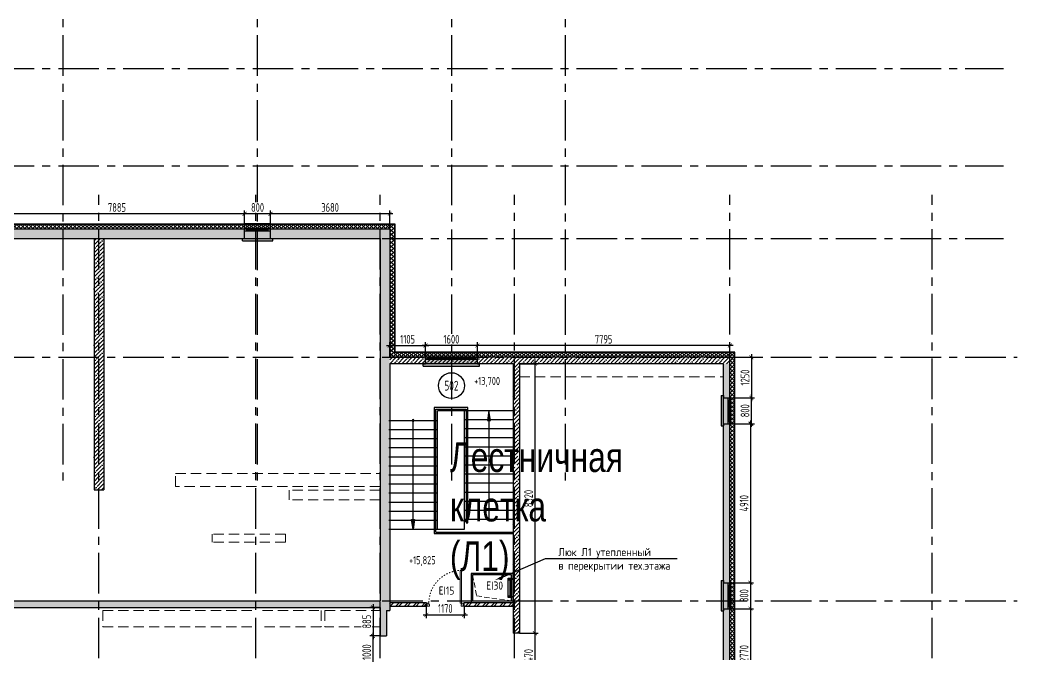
# Model space of a CAD drawing. Header units: millimetres. Extents: x -106726 to 8952771, y -150083 to 686385.
# Drawn here: x 40248 to 71033, y 498319 to 517895 of the extents above; entities that cross this region are included whole.
import ezdxf
from ezdxf import colors
from ezdxf.entities.mleader import LeaderData, LeaderLine
from ezdxf.enums import TextEntityAlignment as Align
from ezdxf.math import Vec2, Vec3

# ---------------------------------------------------------------- set-up
doc = ezdxf.new("R2018")
doc.units = ezdxf.units.MM
for name, pattern in [('ACAD_ISO03W100', [30, 12, -18]), ('CENTER', [2, 1.25, -0.25, 0.25, -0.25]), ('DASHED', [19.05, 12.7, -6.35]), ('HIDDEN2', [4.7625, 3.175, -1.5875])]:
    doc.linetypes.add(name, pattern=pattern)
doc.layers.get('Defpoints').update_dxf_attribs({"color": 8})
doc.layers.add('АР_Двери', color=5, linetype='Continuous', lineweight=18)
doc.layers.add('АР_Номер помещения', color=1, linetype='Continuous', lineweight=25)
doc.layers.add('АР_Названия помещений', color=124, linetype='Continuous', lineweight=5, plot=False)
doc.styles.add('ISOCPEUR', font='isocpeur.ttf', dxfattribs={"width": 0.7})
doc.styles.add('ISOCPEUR_2', font='isocpeur.ttf', dxfattribs={"width": 0.9, "height": 300})
doc.styles.get("Standard").update_dxf_attribs({"font": 'arial.ttf'})
doc.styles.add('ГОСТ 2.304', font='isocpeur.ttf', dxfattribs={"width": 0.7})
doc.dimstyles.new('R_100', dxfattribs={"dimtxt": 270, "dimasz": 120, "dimexe": 100, "dimexo": 0, "dimgap": 60, "dimtad": 1, "dimdec": 0, "dimrnd": 5, "dimzin": 0, "dimdsep": 46, "dimtxsty": 'ISOCPEUR', "dimblk": 'ARCHTICK', "dimcen": 0, "dimdle": 100, "dimclrd": 256, "dimclre": 256, "dimclrt": 256, "dimadec": 0, "dimazin": 0, "dimtfac": 2, "dimtdec": 0, "dimtofl": 0, "dimtmove": 1, "dimatfit": 3, "dimfxl": 1, "dimtvp": 3, "dimtfill": 1, "dimtolj": 1, "dimtzin": 0, "dimarcsym": 0})
pattern_1 = [(45, (-951587.81, 589999.9), (-123.743687, 123.743687), []), (45, (-951464.07, 589999.9), (-123.743687, 123.743687), [218.75, -43.75, 0, -43.75])]

# ---------------------------------------------------------------- blocks, each defined once
blk = doc.blocks.new('*U323')
h = blk.add_hatch(color=8)
h.dxf.hatch_style = 1
h.paths.add_polyline_path([(-870, -210), (70, -210), (70, -140), (0, -140), (0, 220), (-800, 220), (-800, -140), (-870, -140)])
at = {"color": 8, "lineweight": 30}
for p, q in [((-800, -140), (-800, 220)), ((0, -140), (0, 220))]:
    blk.add_line(p, q, dxfattribs=at)
at = {"color": 8}
for p, q in [((0, 220), (-800, 220)), ((-800, 70), (0, 70)), ((-800, 0), (0, 0)), ((-730, 0), (-730, 70)), ((-730, 35), (-70, 35)), ((-70, 0), (-70, 70)), ((-870, -210), (-870, -140)), ((-870, -140), (-800, -140)), ((-870, -210), (70, -210)), ((0, -140), (70, -140)), ((70, -210), (70, -140))]:
    blk.add_line(p, q, dxfattribs=at)
blk = doc.blocks.new('*U324')
h = blk.add_hatch(color=8)
h.dxf.hatch_style = 1
h.paths.add_polyline_path([(-1670, -210), (70, -210), (70, -140), (0, -140), (0, 220), (-1600, 220), (-1600, -140), (-1670, -140)])
at = {"color": 8, "lineweight": 30}
for p, q in [((-1600, -140), (-1600, 220)), ((0, -140), (0, 220))]:
    blk.add_line(p, q, dxfattribs=at)
at = {"color": 8}
for p, q in [((0, 220), (-1600, 220)), ((-1600, 70), (0, 70)), ((-1600, 0), (0, 0)), ((-1530, 0), (-1530, 70)), ((-1530, 35), (-70, 35)), ((-70, 0), (-70, 70)), ((-1670, -210), (-1670, -140)), ((-1670, -140), (-1600, -140)), ((-1670, -210), (70, -210)), ((0, -140), (70, -140)), ((70, -210), (70, -140))]:
    blk.add_line(p, q, dxfattribs=at)
blk = doc.blocks.new('*U327')
h = blk.add_hatch(color=8)
h.dxf.hatch_style = 1
h.paths.add_polyline_path([(-870, -310), (70, -310), (70, -240), (0, -240), (0, 220), (-800, 220), (-800, -240), (-870, -240)])
at = {"color": 8, "lineweight": 30}
for p, q in [((-800, -240), (-800, 220)), ((0, -240), (0, 220))]:
    blk.add_line(p, q, dxfattribs=at)
at = {"color": 8}
for p, q in [((0, 220), (-800, 220)), ((-800, 70), (0, 70)), ((-800, 0), (0, 0)), ((-730, 0), (-730, 70)), ((-730, 35), (-70, 35)), ((-70, 0), (-70, 70)), ((-870, -310), (-870, -240)), ((-870, -240), (-800, -240)), ((0, -240), (70, -240)), ((70, -310), (70, -240)), ((-870, -310), (70, -310))]:
    blk.add_line(p, q, dxfattribs=at)
blk = doc.blocks.new('*U322')
h = blk.add_hatch(color=8)
h.dxf.hatch_style = 1
edge = h.paths.add_edge_path()
edge.add_arc((0, 0), 27.6, 359.64, 719.64)
h = blk.add_hatch(color=8)
h.dxf.hatch_style = 1
h.paths.add_polyline_path([(3060, -44), (3060, 44), (3360, 0)])
at = {"color": 8}
blk.add_line((3360, 0), (0, 0), dxfattribs=at)
blk.add_lwpolyline([(3060, 44), (3060, -44), (3360, 0), (3060, 44)], dxfattribs=at)
blk.add_circle((0, 0), 27.6, dxfattribs=at)
blk = doc.blocks.new('_ArchTick')
at = {"color": 8, "linetype": 'ByBlock', "const_width": 0.15}
blk.add_lwpolyline([(-0.5, -0.5), (0.5, 0.5)], dxfattribs=at)
blk = doc.blocks.new('*D684')
at = {"color": 8, "lineweight": -2, "ltscale": 100, "transparency": 16777216}
for p, q in [((39300, 511605), (39300, 512011)), ((47185, 511595), (47185, 512011)), ((47285, 511911), (39200, 511911))]:
    blk.add_line(p, q, dxfattribs=at)
at = {"layer": 'Defpoints', "color": 0, "ltscale": 100, "transparency": 16777216}
for p in [(39300, 511911), (39300, 511605), (47185, 511595)]:
    blk.add_point(p, dxfattribs=at)
at = {"color": 8, "lineweight": -2, "ltscale": 100, "transparency": 16777216, "xscale": 120, "yscale": 120, "zscale": 120, "rotation": 180}
blk.add_blockref('_ArchTick', (39300, 511911), dxfattribs=at)
at = {"color": 8, "lineweight": -2, "ltscale": 100, "transparency": 16777216, "xscale": 120, "yscale": 120, "zscale": 120}
blk.add_blockref('_ArchTick', (47185, 511911), dxfattribs=at)
at = {"color": 8, "lineweight": 30, "ltscale": 100, "transparency": 16777216, "insert": (43243, 512106), "char_height": 270, "attachment_point": 5, "style": 'ISOCPEUR', "bg_fill": 3, "box_fill_scale": 1.1, "bg_fill_color": 256, "bg_fill_true_color": 13158600, "bg_fill_transparency": 0}
blk.add_mtext('\\A1;7885', dxfattribs=at)
blk = doc.blocks.new('*D685')
at = {"color": 8, "lineweight": -2, "ltscale": 100, "transparency": 16777216}
for p, q in [((47185, 511605), (47185, 512011)), ((47985, 511605), (47985, 512011)), ((48085, 511911), (47085, 511911))]:
    blk.add_line(p, q, dxfattribs=at)
at = {"layer": 'Defpoints', "color": 0, "ltscale": 100, "transparency": 16777216}
for p in [(47185, 511911), (47185, 511605), (47985, 511605)]:
    blk.add_point(p, dxfattribs=at)
at = {"color": 8, "lineweight": -2, "ltscale": 100, "transparency": 16777216, "xscale": 120, "yscale": 120, "zscale": 120, "rotation": 180}
blk.add_blockref('_ArchTick', (47185, 511911), dxfattribs=at)
at = {"color": 8, "lineweight": -2, "ltscale": 100, "transparency": 16777216, "xscale": 120, "yscale": 120, "zscale": 120}
blk.add_blockref('_ArchTick', (47985, 511911), dxfattribs=at)
at = {"color": 8, "lineweight": 30, "ltscale": 100, "transparency": 16777216, "insert": (47585, 512106), "char_height": 270, "attachment_point": 5, "style": 'ISOCPEUR', "bg_fill": 3, "box_fill_scale": 1.1, "bg_fill_color": 256, "bg_fill_true_color": 13158600, "bg_fill_transparency": 0}
blk.add_mtext('\\A1;800', dxfattribs=at)
blk = doc.blocks.new('*D686')
at = {"color": 8, "lineweight": -2, "ltscale": 100, "transparency": 16777216}
for p, q in [((47985, 511605), (47985, 512011)), ((51665, 511445), (51665, 512011)), ((51765, 511911), (47885, 511911))]:
    blk.add_line(p, q, dxfattribs=at)
at = {"layer": 'Defpoints', "color": 0, "ltscale": 100, "transparency": 16777216}
for p in [(47985, 511911), (47985, 511605), (51665, 511445)]:
    blk.add_point(p, dxfattribs=at)
at = {"color": 8, "lineweight": -2, "ltscale": 100, "transparency": 16777216, "xscale": 120, "yscale": 120, "zscale": 120, "rotation": 180}
blk.add_blockref('_ArchTick', (47985, 511911), dxfattribs=at)
at = {"color": 8, "lineweight": -2, "ltscale": 100, "transparency": 16777216, "xscale": 120, "yscale": 120, "zscale": 120}
blk.add_blockref('_ArchTick', (51665, 511911), dxfattribs=at)
at = {"color": 8, "lineweight": 30, "ltscale": 100, "transparency": 16777216, "insert": (49825, 512106), "char_height": 270, "attachment_point": 5, "style": 'ISOCPEUR', "bg_fill": 3, "box_fill_scale": 1.1, "bg_fill_color": 256, "bg_fill_true_color": 13158600, "bg_fill_transparency": 0}
blk.add_mtext('\\A1;3680', dxfattribs=at)
blk = doc.blocks.new('*D687')
at = {"color": 8, "lineweight": -2, "ltscale": 100, "transparency": 16777216}
for p, q in [((51565, 507843), (52870, 507843)), ((51665, 507480), (51665, 507943)), ((52770, 507480), (52770, 507943))]:
    blk.add_line(p, q, dxfattribs=at)
at = {"layer": 'Defpoints', "color": 0, "ltscale": 100, "transparency": 16777216}
for p in [(52770, 507843), (51665, 507480), (52770, 507480)]:
    blk.add_point(p, dxfattribs=at)
at = {"color": 8, "lineweight": -2, "ltscale": 100, "transparency": 16777216, "xscale": 120, "yscale": 120, "zscale": 120, "rotation": 180}
blk.add_blockref('_ArchTick', (51665, 507843), dxfattribs=at)
at = {"color": 8, "lineweight": -2, "ltscale": 100, "transparency": 16777216, "xscale": 120, "yscale": 120, "zscale": 120}
blk.add_blockref('_ArchTick', (52770, 507843), dxfattribs=at)
at = {"color": 8, "lineweight": 30, "ltscale": 100, "transparency": 16777216, "insert": (52218, 508038), "char_height": 270, "attachment_point": 5, "style": 'ISOCPEUR', "bg_fill": 3, "box_fill_scale": 1.1, "bg_fill_color": 256, "bg_fill_true_color": 13158600, "bg_fill_transparency": 0}
blk.add_mtext('\\A1;1105', dxfattribs=at)
blk = doc.blocks.new('*D688')
at = {"color": 8, "lineweight": -2, "ltscale": 100, "transparency": 16777216}
for p, q in [((54470, 507843), (52670, 507843)), ((52770, 507640), (52770, 507943)), ((54370, 507640), (54370, 507943))]:
    blk.add_line(p, q, dxfattribs=at)
at = {"layer": 'Defpoints', "color": 0, "ltscale": 100, "transparency": 16777216}
for p in [(52770, 507843), (52770, 507640), (54370, 507640)]:
    blk.add_point(p, dxfattribs=at)
at = {"color": 8, "lineweight": -2, "ltscale": 100, "transparency": 16777216, "xscale": 120, "yscale": 120, "zscale": 120, "rotation": 180}
blk.add_blockref('_ArchTick', (52770, 507843), dxfattribs=at)
at = {"color": 8, "lineweight": -2, "ltscale": 100, "transparency": 16777216, "xscale": 120, "yscale": 120, "zscale": 120}
blk.add_blockref('_ArchTick', (54370, 507843), dxfattribs=at)
at = {"color": 8, "lineweight": 30, "ltscale": 100, "transparency": 16777216, "insert": (53570, 508038), "char_height": 270, "attachment_point": 5, "style": 'ISOCPEUR', "bg_fill": 3, "box_fill_scale": 1.1, "bg_fill_color": 256, "bg_fill_true_color": 13158600, "bg_fill_transparency": 0}
blk.add_mtext('\\A1;1600', dxfattribs=at)
blk = doc.blocks.new('*D689')
at = {"color": 8, "lineweight": -2, "ltscale": 100, "transparency": 16777216}
for p, q in [((62265, 507843), (54270, 507843)), ((54370, 507480), (54370, 507943)), ((62165, 507480), (62165, 507943))]:
    blk.add_line(p, q, dxfattribs=at)
at = {"layer": 'Defpoints', "color": 0, "ltscale": 100, "transparency": 16777216}
for p in [(54370, 507843), (54370, 507480), (62165, 507480)]:
    blk.add_point(p, dxfattribs=at)
at = {"color": 8, "lineweight": -2, "ltscale": 100, "transparency": 16777216, "xscale": 120, "yscale": 120, "zscale": 120, "rotation": 180}
blk.add_blockref('_ArchTick', (54370, 507843), dxfattribs=at)
at = {"color": 8, "lineweight": -2, "ltscale": 100, "transparency": 16777216, "xscale": 120, "yscale": 120, "zscale": 120}
blk.add_blockref('_ArchTick', (62165, 507843), dxfattribs=at)
at = {"color": 8, "lineweight": 30, "ltscale": 100, "transparency": 16777216, "insert": (58268, 508038), "char_height": 270, "attachment_point": 5, "style": 'ISOCPEUR', "bg_fill": 3, "box_fill_scale": 1.1, "bg_fill_color": 256, "bg_fill_true_color": 13158600, "bg_fill_transparency": 0}
blk.add_mtext('\\A1;7795', dxfattribs=at)
blk = doc.blocks.new('*D657')
at = {"color": 8, "lineweight": -2, "ltscale": 100, "transparency": 16777216}
for p, q in [((51365, 499760), (51049, 499760)), ((51149, 499860), (51149, 498777)), ((51365, 498877), (51049, 498877))]:
    blk.add_line(p, q, dxfattribs=at)
at = {"layer": 'Defpoints', "color": 0, "ltscale": 100, "transparency": 16777216}
for p in [(51365, 499760), (51149, 498877), (51365, 498877)]:
    blk.add_point(p, dxfattribs=at)
at = {"color": 8, "lineweight": -2, "ltscale": 100, "transparency": 16777216, "xscale": 120, "yscale": 120, "zscale": 120}
for p, rotation in [((51149, 499760), 90), ((51149, 498877), 270)]:
    blk.add_blockref('_ArchTick', p, dxfattribs=dict(at, rotation=rotation))
at = {"color": 8, "lineweight": 30, "ltscale": 100, "transparency": 16777216, "insert": (50954, 499319), "char_height": 270, "attachment_point": 5, "rotation": 90, "style": 'ISOCPEUR', "bg_fill": 3, "box_fill_scale": 1.1, "bg_fill_color": 256, "bg_fill_true_color": 13158600, "bg_fill_transparency": 0}
blk.add_mtext('\\A1;885', dxfattribs=at)
blk = doc.blocks.new('*D658')
at = {"color": 8, "lineweight": -2, "ltscale": 100, "transparency": 16777216}
for p, q in [((51365, 498877), (51049, 498877)), ((51149, 497777), (51149, 498977)), ((51365, 497877), (51049, 497877))]:
    blk.add_line(p, q, dxfattribs=at)
at = {"layer": 'Defpoints', "color": 0, "ltscale": 100, "transparency": 16777216}
for p in [(51149, 498877), (51365, 498877), (51365, 497877)]:
    blk.add_point(p, dxfattribs=at)
at = {"color": 8, "lineweight": -2, "ltscale": 100, "transparency": 16777216, "xscale": 120, "yscale": 120, "zscale": 120}
for p, rotation in [((51149, 498877), 90), ((51149, 497877), 270)]:
    blk.add_blockref('_ArchTick', p, dxfattribs=dict(at, rotation=rotation))
at = {"color": 8, "lineweight": 30, "ltscale": 100, "transparency": 16777216, "insert": (50954, 498377), "char_height": 270, "attachment_point": 5, "rotation": 90, "style": 'ISOCPEUR', "bg_fill": 3, "box_fill_scale": 1.1, "bg_fill_color": 256, "bg_fill_true_color": 13158600, "bg_fill_transparency": 0}
blk.add_mtext('\\A1;1000', dxfattribs=at)
blk = doc.blocks.new('*D651')
at = {"color": 8, "lineweight": -2, "ltscale": 100, "transparency": 16777216}
for p, q in [((56147, 499060), (56147, 497390)), ((55675, 498960), (56247, 498960)), ((55675, 497490), (56247, 497490))]:
    blk.add_line(p, q, dxfattribs=at)
at = {"layer": 'Defpoints', "color": 0, "ltscale": 100, "transparency": 16777216}
for p in [(55675, 498960), (55675, 497490), (56147, 497490)]:
    blk.add_point(p, dxfattribs=at)
at = {"color": 8, "lineweight": -2, "ltscale": 100, "transparency": 16777216, "xscale": 120, "yscale": 120, "zscale": 120}
for p, rotation in [((56147, 498960), 90), ((56147, 497490), 270)]:
    blk.add_blockref('_ArchTick', p, dxfattribs=dict(at, rotation=rotation))
at = {"color": 8, "lineweight": 30, "ltscale": 100, "transparency": 16777216, "insert": (55952, 498225), "char_height": 270, "attachment_point": 5, "rotation": 90, "style": 'ISOCPEUR', "bg_fill": 3, "box_fill_scale": 1.1, "bg_fill_color": 256, "bg_fill_true_color": 13158600, "bg_fill_transparency": 0}
blk.add_mtext('\\A1;1470', dxfattribs=at)
blk = doc.blocks.new('*D652')
at = {"color": 8, "lineweight": -2, "ltscale": 100, "transparency": 16777216}
for p, q in [((56147, 507380), (56147, 498860)), ((55675, 507280), (56247, 507280)), ((55675, 498960), (56247, 498960))]:
    blk.add_line(p, q, dxfattribs=at)
at = {"layer": 'Defpoints', "color": 0, "ltscale": 100, "transparency": 16777216}
for p in [(55675, 507280), (55675, 498960), (56147, 498960)]:
    blk.add_point(p, dxfattribs=at)
at = {"color": 8, "lineweight": -2, "ltscale": 100, "transparency": 16777216, "xscale": 120, "yscale": 120, "zscale": 120}
for p, rotation in [((56147, 507280), 90), ((56147, 498960), 270)]:
    blk.add_blockref('_ArchTick', p, dxfattribs=dict(at, rotation=rotation))
at = {"color": 8, "lineweight": 30, "ltscale": 100, "transparency": 16777216, "insert": (55952, 503120), "char_height": 270, "attachment_point": 5, "rotation": 90, "style": 'ISOCPEUR', "bg_fill": 3, "box_fill_scale": 1.1, "bg_fill_color": 256, "bg_fill_true_color": 13158600, "bg_fill_transparency": 0}
blk.add_mtext('\\A1;8320', dxfattribs=at)
blk = doc.blocks.new('*D666')
at = {"color": 8, "lineweight": -2, "ltscale": 100, "transparency": 16777216}
for p, q in [((62165, 507480), (62930, 507480)), ((62830, 507580), (62830, 506130)), ((62165, 506230), (62930, 506230))]:
    blk.add_line(p, q, dxfattribs=at)
at = {"layer": 'Defpoints', "color": 0, "ltscale": 100, "transparency": 16777216}
for p in [(62165, 507480), (62165, 506230), (62830, 506230)]:
    blk.add_point(p, dxfattribs=at)
at = {"color": 8, "lineweight": -2, "ltscale": 100, "transparency": 16777216, "xscale": 120, "yscale": 120, "zscale": 120}
for p, rotation in [((62830, 507480), 90), ((62830, 506230), 270)]:
    blk.add_blockref('_ArchTick', p, dxfattribs=dict(at, rotation=rotation))
at = {"color": 8, "lineweight": 30, "ltscale": 100, "transparency": 16777216, "insert": (62635, 506855), "char_height": 270, "attachment_point": 5, "rotation": 90, "style": 'ISOCPEUR', "bg_fill": 3, "box_fill_scale": 1.1, "bg_fill_color": 256, "bg_fill_true_color": 13158600, "bg_fill_transparency": 0}
blk.add_mtext('\\A1;1250', dxfattribs=at)
blk = doc.blocks.new('*D667')
at = {"color": 8, "lineweight": -2, "ltscale": 100, "transparency": 16777216}
for p, q in [((62325, 506230), (62930, 506230)), ((62830, 505330), (62830, 506330)), ((62325, 505430), (62930, 505430))]:
    blk.add_line(p, q, dxfattribs=at)
at = {"layer": 'Defpoints', "color": 0, "ltscale": 100, "transparency": 16777216}
for p in [(62325, 506230), (62830, 506230), (62325, 505430)]:
    blk.add_point(p, dxfattribs=at)
at = {"color": 8, "lineweight": -2, "ltscale": 100, "transparency": 16777216, "xscale": 120, "yscale": 120, "zscale": 120}
for p, rotation in [((62830, 506230), 90), ((62830, 505430), 270)]:
    blk.add_blockref('_ArchTick', p, dxfattribs=dict(at, rotation=rotation))
at = {"color": 8, "lineweight": 30, "ltscale": 100, "transparency": 16777216, "insert": (62635, 505830), "char_height": 270, "attachment_point": 5, "rotation": 90, "style": 'ISOCPEUR', "bg_fill": 3, "box_fill_scale": 1.1, "bg_fill_color": 256, "bg_fill_true_color": 13158600, "bg_fill_transparency": 0}
blk.add_mtext('\\A1;800', dxfattribs=at)
blk = doc.blocks.new('*D672')
at = {"color": 8, "lineweight": -2, "ltscale": 100, "transparency": 16777216}
for p, q in [((62325, 499720), (62901, 499720)), ((62801, 499820), (62801, 496850)), ((62325, 496950), (62901, 496950))]:
    blk.add_line(p, q, dxfattribs=at)
at = {"layer": 'Defpoints', "color": 0, "ltscale": 100, "transparency": 16777216}
for p in [(62325, 499720), (62325, 496950), (62801, 496950)]:
    blk.add_point(p, dxfattribs=at)
at = {"color": 8, "lineweight": -2, "ltscale": 100, "transparency": 16777216, "xscale": 120, "yscale": 120, "zscale": 120}
for p, rotation in [((62801, 499720), 90), ((62801, 496950), 270)]:
    blk.add_blockref('_ArchTick', p, dxfattribs=dict(at, rotation=rotation))
at = {"color": 8, "lineweight": 30, "ltscale": 100, "transparency": 16777216, "insert": (62606, 498335), "char_height": 270, "attachment_point": 5, "rotation": 90, "style": 'ISOCPEUR', "bg_fill": 3, "box_fill_scale": 1.1, "bg_fill_color": 256, "bg_fill_true_color": 13158600, "bg_fill_transparency": 0}
blk.add_mtext('\\A1;2770', dxfattribs=at)
blk = doc.blocks.new('*D673')
at = {"color": 8, "lineweight": -2, "ltscale": 100, "transparency": 16777216}
for p, q in [((62801, 500620), (62801, 499620)), ((62325, 500520), (62901, 500520)), ((62325, 499720), (62901, 499720))]:
    blk.add_line(p, q, dxfattribs=at)
at = {"layer": 'Defpoints', "color": 0, "ltscale": 100, "transparency": 16777216}
for p in [(62325, 500520), (62325, 499720), (62801, 499720)]:
    blk.add_point(p, dxfattribs=at)
at = {"color": 8, "lineweight": -2, "ltscale": 100, "transparency": 16777216, "xscale": 120, "yscale": 120, "zscale": 120}
for p, rotation in [((62801, 500520), 90), ((62801, 499720), 270)]:
    blk.add_blockref('_ArchTick', p, dxfattribs=dict(at, rotation=rotation))
at = {"color": 8, "lineweight": 30, "ltscale": 100, "transparency": 16777216, "insert": (62606, 500120), "char_height": 270, "attachment_point": 5, "rotation": 90, "style": 'ISOCPEUR', "bg_fill": 3, "box_fill_scale": 1.1, "bg_fill_color": 256, "bg_fill_true_color": 13158600, "bg_fill_transparency": 0}
blk.add_mtext('\\A1;800', dxfattribs=at)
blk = doc.blocks.new('*D629')
at = {"color": 8, "lineweight": -2, "ltscale": 100, "transparency": 16777216}
for p, q in [((62801, 505530), (62801, 500420)), ((62325, 505430), (62901, 505430)), ((62325, 500520), (62901, 500520))]:
    blk.add_line(p, q, dxfattribs=at)
at = {"layer": 'Defpoints', "color": 0, "ltscale": 100, "transparency": 16777216}
for p in [(62325, 505430), (62325, 500520), (62801, 500520)]:
    blk.add_point(p, dxfattribs=at)
at = {"color": 8, "lineweight": -2, "ltscale": 100, "transparency": 16777216, "xscale": 120, "yscale": 120, "zscale": 120}
for p, rotation in [((62801, 505430), 90), ((62801, 500520), 270)]:
    blk.add_blockref('_ArchTick', p, dxfattribs=dict(at, rotation=rotation))
at = {"color": 8, "lineweight": 30, "ltscale": 100, "transparency": 16777216, "insert": (62606, 502975), "char_height": 270, "attachment_point": 5, "rotation": 90, "style": 'ISOCPEUR', "bg_fill": 3, "box_fill_scale": 1.1, "bg_fill_color": 256, "bg_fill_true_color": 13158600, "bg_fill_transparency": 0}
blk.add_mtext('\\A1;4910', dxfattribs=at)
blk = doc.blocks.new('_DotSmall')
at = {"color": 8, "linetype": 'ByBlock', "const_width": 0.5}
blk.add_lwpolyline([(-0.0625, 0, 1), (0.0625, 0, 1)], format="xyb", close=True, dxfattribs=at)
blk = doc.blocks.new('*D631')
at = {"color": 8, "lineweight": -2, "ltscale": 100, "transparency": 16777216}
for p, q in [((52795, 499790), (52795, 499431)), ((53965, 499790), (53965, 499431)), ((52695, 499531), (54065, 499531))]:
    blk.add_line(p, q, dxfattribs=at)
at = {"layer": 'Defpoints', "color": 0, "ltscale": 100, "transparency": 16777216}
for p in [(52795, 499790), (53965, 499790), (53965, 499531)]:
    blk.add_point(p, dxfattribs=at)
at = {"color": 8, "lineweight": -2, "ltscale": 100, "transparency": 16777216, "xscale": 120, "yscale": 120, "zscale": 120, "rotation": 180}
blk.add_blockref('_ArchTick', (52795, 499531), dxfattribs=at)
at = {"color": 8, "lineweight": -2, "ltscale": 100, "transparency": 16777216, "xscale": 120, "yscale": 120, "zscale": 120}
blk.add_blockref('_ArchTick', (53965, 499531), dxfattribs=at)
at = {"color": 8, "lineweight": 30, "ltscale": 100, "transparency": 16777216, "insert": (53380, 499726), "char_height": 270, "attachment_point": 5, "style": 'ISOCPEUR', "bg_fill": 3, "box_fill_scale": 1.1, "bg_fill_color": 256, "bg_fill_true_color": 13158600, "bg_fill_transparency": 0}
blk.add_mtext('\\A1;1170', dxfattribs=at)
blk = doc.blocks.new('A$C310e33d9')
at = {"layer": 'АР_Двери', "color": 8}
blk.add_lwpolyline([(658, -768), (658, 243), (613, 243), (613, -768)], close=True, dxfattribs=at)
for points in [[(-433, -858), (-433, -768), (-404, -768), (-404, -858), (-435, -858)], [(-404, -768), (-404, -858), (-336, -858), (-336, -813), (-353, -813), (-353, -768), (-404, -768)], [(709, -768), (709, -858), (641, -858), (641, -813), (658, -813), (658, -768), (709, -768)], [(738, -858), (738, -768), (709, -768), (709, -858), (740, -858)]]:
    blk.add_lwpolyline(points, dxfattribs=at)
at = {"layer": 'АР_Двери', "color": 8, "linetype": 'ACAD_ISO03W100', "ltscale": 3}
blk.add_arc((658, -768), 1011, 90, 180, dxfattribs=at)
blk = doc.blocks.new('*U321')
at = {"layer": 'АР_Номер помещения', "color": 8}
blk.add_circle((-15802, 2231), 400, dxfattribs=at)
at = {"color": 8, "style": 'ISOCPEUR', "width": 0.7, "flags": 1}
blk.add_attdef('КАТЕГОРИЯ', (-499, -2092), '', height=250, dxfattribs=at)
at = {"layer": 'АР_Номер помещения', "color": 8, "style": 'ISOCPEUR', "width": 0.7}
blk.add_attdef('НОМЕР_ПОМЕЩЕНИЯ', text='', height=300, dxfattribs=at).set_placement((-15802, 2231), align=Align.MIDDLE_CENTER)

msp = doc.modelspace()

# ---------------------------------------------------------------- hatches: boundary and pattern name
at = {"ltscale": 100}
h = msp.add_hatch(dxfattribs=at)
h.set_pattern_fill('ANSI37', color=256, scale=700)
h.set_pattern_definition([(45, (-945096.63, 529153.53), (-61.871843, 61.871843), []), (135, (-945096.63, 529153.53), (-61.871843, -61.871843), [])])
edge = h.paths.add_edge_path()
edge.add_line((37731.6, 488221), (37788.5, 488162.1))
edge.add_line((37788.5, 488162.1), (37500.8, 487884.2))
edge.add_line((37500.8, 487884.2), (37444.6, 487942.3))
edge.add_arc((34355.1, 491410.5), 4644.7, 272.34376, 311.69596, ccw=False)
edge.add_line((34545, 486769.7), (34545, 486690))
edge.add_line((34545, 486690), (34345, 486690))
edge.add_line((34345, 486690), (34345, 486615.7))
edge.add_arc((34353.6, 491413.4), 4797.6, 269.89675, 358.52663)
edge.add_line((39149.7, 491290), (47385, 491290))
edge.add_line((47385, 491290), (47385, 486100))
edge.add_line((47385, 486100), (55265, 486100))
edge.add_line((55265, 486100), (55265, 479750))
edge.add_line((55265, 479750), (68665, 479750))
edge.add_line((68665, 479750), (68665, 489760))
edge.add_line((68665, 489760), (62315, 489760))
edge.add_line((62315, 489760), (62315, 507630))
edge.add_line((62315, 507630), (51815, 507630))
edge.add_line((51815, 507630), (51815, 511595))
edge.add_line((51815, 511595), (16715, 511595))
edge.add_line((16715, 511595), (16715, 507630))
edge.add_line((16715, 507630), (11889.8, 507630))
edge.add_line((11889.8, 507630), (11889.8, 507480))
edge.add_line((11889.8, 507480), (16865, 507480))
edge.add_line((16865, 507480), (16865, 511445))
edge.add_line((16865, 511445), (51665, 511445))
edge.add_line((51665, 511445), (51665, 507480))
edge.add_line((51665, 507480), (62165, 507480))
edge.add_line((62165, 507480), (62165, 489610))
edge.add_line((62165, 489610), (68515, 489610))
edge.add_line((68515, 489610), (68515, 479900))
edge.add_line((68515, 479900), (55415, 479900))
edge.add_line((55415, 479900), (55415, 486250))
edge.add_line((55415, 486250), (47535, 486250))
edge.add_line((47535, 486250), (47535, 491440))
edge.add_line((47535, 491440), (38999.7, 491440))
edge.add_arc((34355.1, 491410.5), 4644.7, -43.36822, 0.36411, ccw=False)
h = msp.add_hatch(dxfattribs=at)
h.set_pattern_fill('ANSI35', color=256, scale=700)
h.set_pattern_definition(pattern_1)
h.paths.add_polyline_path([(17995, 499760), (17995, 499960), (17165, 499960), (17165, 511145), (51365, 511145), (51365, 511445), (16865, 511445), (16865, 507480), (16865, 507280), (16865, 499960), (16965, 499960), (16965, 498870), (17165, 498870), (17165, 499760)])
h.paths.add_polyline_path([(19995, 499960), (19995, 499760), (20920, 499760), (20920, 498660), (21120, 498660), (21120, 499760), (40410, 499760), (40410, 499960)])
h = msp.add_hatch(dxfattribs=at)
h.set_pattern_fill('ANSI35', color=256, scale=700)
h.set_pattern_definition(pattern_1)
h.paths.add_polyline_path([(51665, 511445), (51365, 511445), (51365, 511145), (51365, 499960), (40410, 499960), (40410, 499760), (47535, 499760), (47735, 499760), (51365, 499760), (51365, 498877.5), (51565, 498877.5), (51565, 499660), (51665, 499660), (51665, 507280), (51665, 507280.3), (51665, 507480.3), (51665, 507480)])
h = msp.add_hatch(dxfattribs=at)
h.set_pattern_fill('ANSI35', color=256, scale=700)
h.set_pattern_definition([(45, (-931662.81, 601934.54), (-123.743687, 123.743687), []), (45, (-931539.07, 601934.54), (-123.743687, 123.743687), [218.75, -43.75, 0, -43.75])])
h.paths.add_polyline_path([(42840, 511145), (42540, 511145), (42540, 503384.6), (42840, 503384.6)])
h = msp.add_hatch(dxfattribs=at)
h.set_pattern_fill('ANSI35', color=256, scale=700)
h.set_pattern_definition(pattern_1)
h.paths.add_polyline_path([(62165, 507480), (51665, 507480), (51665, 507280), (55475, 507280), (55475.1, 498959.6), (55675.1, 498959.6), (55675, 507280), (61965, 507280), (62165, 507280)])
h = msp.add_hatch(dxfattribs=at)
h.set_pattern_fill('ANSI35', color=256, scale=700)
h.set_pattern_definition(pattern_1)
h.paths.add_polyline_path([(68515, 489610), (62165, 489610), (62165, 507280.4), (61965, 507279.6), (61965, 489610), (61865, 489610), (61865, 488281.7), (62165, 488281.7), (62165, 489410), (68315, 489410), (68515, 489410)])
h = msp.add_hatch(dxfattribs=at)
h.set_pattern_fill('ANSI32', color=256, scale=500)
h.set_pattern_definition([(45, (-950959.15, 589728.84), (-132.58252, 132.58252), []), (45, (-950870.76, 589728.84), (-132.58252, 132.58252), [])])
h.paths.add_polyline_path([(52795, 499910.1), (52756.1, 499910.1), (51665, 499910.1), (51665, 499790.1), (52795, 499790.1)])
h = msp.add_hatch(dxfattribs=at)
h.set_pattern_fill('ANSI32', color=256, scale=500)
h.set_pattern_definition([(45, (-950934.15, 589728.84), (-132.58252, 132.58252), []), (45, (-950845.76, 589728.84), (-132.58252, 132.58252), [])])
h.paths.add_polyline_path([(55475, 499910.1), (53965, 499910.1), (53965, 499790.1), (55475, 499790.1)])

# ---------------------------------------------------------------- linework, layer by layer
at = {"linetype": 'CENTER', "ltscale": 1000}
for p, q in [((41569.9, 557423.1), (41569.9, 503425.1)), ((47569.9, 557423.1), (47569.9, 503425.1)), ((53569.9, 557423.1), (53569.9, 503425.1)), ((57079.9, 557423.1), (57079.9, 503425.1)), ((-12563.8, 516395), (70614.6, 516395)), ((-12563.8, 513395), (70614.6, 513395)), ((42685, 478188.7), (42685, 512496.2)), ((47535, 478188.7), (47535, 512496.2)), ((51365, 478188.7), (51365, 512496.2)), ((55515, 478188.7), (55515, 512496.2)), ((62165, 478188.7), (62165, 512496.2)), ((68415, 478188.7), (68415, 512496.2)), ((-12563.8, 511145), (70614.6, 511145)), ((-12563.8, 507480), (71033.4, 507480)), ((-12563.8, 499960), (71033.4, 499960))]:
    msp.add_line(p, q, dxfattribs=at)
at = {"ltscale": 100}
for p, q in [((16705, 511605), (51825, 511605)), ((16715, 511595), (51815, 511595)), ((16865, 511445), (51665, 511445)), ((51665, 511445), (51665, 507480)), ((51815, 511595), (51815, 507630)), ((51825, 511605), (51825, 507640)), ((17165, 511145), (51365, 511145)), ((42540, 511145), (42540, 503384.6)), ((42840, 511145), (42840, 503384.6)), ((51365, 511145), (51365, 499960)), ((62165, 507480), (51665, 507480)), ((62315, 507630), (51815, 507630)), ((62325, 507640), (51825, 507640)), ((62165, 489610), (62165, 507480)), ((62315, 489760), (62315, 507630)), ((62325, 489770), (62325, 507640)), ((51665, 507280), (51665, 499660)), ((55475, 507280), (51665, 507280)), ((55475, 507280), (55475, 498959.6)), ((61965, 507280), (55675, 507280)), ((55675, 507280), (55675, 498959.6)), ((61965, 489610), (61965, 507280)), ((55475, 505830.9), (53137.4, 505830.9)), ((51635, 505530.9), (53137.4, 505530.9)), ((55480, 505550.9), (53977.6, 505550.9)), ((51635, 505250.9), (53137.4, 505250.9)), ((55480, 505270.9), (53977.6, 505270.9)), ((51635, 504970.9), (53137.4, 504970.9)), ((55480, 504990.9), (53977.6, 504990.9)), ((51635, 504690.8), (53137.4, 504690.9)), ((55480, 504710.9), (53977.6, 504710.9)), ((51635, 504410.9), (53137.5, 504410.9)), ((55480, 504430.9), (53977.6, 504430.9)), ((61965, 502740), (61965, 504495)), ((51635, 504130.9), (53137.5, 504130.9)), ((55475, 504150.9), (53977.6, 504150.9)), ((51635, 503850.9), (53137.5, 503850.9)), ((55475, 503870.9), (53977.6, 503870.9)), ((42540, 503384.6), (42840, 503384.6)), ((51635, 503570.9), (53137.5, 503570.9)), ((55480, 503590.9), (53977.7, 503590.9)), ((51635, 503290.9), (53137.4, 503290.9)), ((55480, 503310.9), (53977.6, 503310.9)), ((54077.6, 502370.8), (54077.6, 503215.9)), ((51635, 503010.9), (53137.4, 503010.9)), ((51635, 502730.9), (53137.4, 502730.9)), ((55480, 503030.9), (53977.6, 503030.9)), ((55480, 502750.9), (53977.6, 502750.9)), ((51635, 502450.8), (53137.5, 502450.9)), ((55480, 502470.9), (53977.6, 502470.9)), ((51635, 502170.8), (53137.4, 502170.8)), ((53137.4, 502170.8), (53977.7, 502170.8)), ((54027.6, 502370.8), (54077.6, 502370.8)), ((53037.4, 502035.8), (55475, 502035.8)), ((53087.4, 502085.8), (55475, 502085.8)), ((61965, 500555), (61965, 501640)), ((19995, 499960), (51365, 499960)), ((21120, 499760), (51365, 499760)), ((51365, 499760), (51365, 498877.5)), ((51565, 499660), (51665, 499660)), ((51565, 499660), (51565, 498877.5)), ((51365, 498877.5), (51565, 498877.5)), ((61965, 497785), (61965, 498955))]:
    msp.add_line(p, q, dxfattribs=at)
at = {"linetype": 'DASHED', "lineweight": 0, "ltscale": 25}
for p, q in [((42805, 499660), (47535, 499660)), ((47735, 499660), (49545, 499660)), ((49665, 499660), (51365, 499660))]:
    msp.add_line(p, q, dxfattribs=at)
at = {"linetype": 'Continuous', "ltscale": 100}
for points in [[(43578, 511148.3), (43698, 511148.3)], [(51665, 499910.1), (52795, 499910.1)], [(52795, 499790.1), (51665, 499790.1)], [(52795, 499910.1), (52795, 499790.1)], [(53965, 499910.1), (55475, 499910.1)], [(53965, 499790.1), (53965, 499910.1)], [(55475, 499790.1), (53965, 499790.1)]]:
    msp.add_lwpolyline(points, dxfattribs=at)
at = {"linetype": 'DASHED', "lineweight": 0, "ltscale": 25}
for points in [[(55675, 506880.4), (61965, 506880.4)], [(45050.7, 503494.6), (45050.7, 503892.8), (51365, 503892.8)], [(51365, 503494.6), (45050.7, 503494.6)], [(48564.7, 503075.8), (48564.7, 503374.6)], [(51365, 503374.6), (48564.7, 503374.6)], [(51365, 503075.8), (48564.7, 503075.8)], [(46187.6, 501777.9), (46187.7, 502023)], [(48444.7, 502023), (46187.7, 502023)], [(48444.7, 502023), (48444.8, 501777.7)], [(48444.7, 501777.7), (46187.6, 501777.9)], [(42805, 499660), (42805, 499158.8), (47535, 499158.8)], [(49545, 499660), (49545, 499158.8)], [(49665, 499660), (49665, 499158.8)], [(49545, 499158.8), (47735, 499158.8)], [(51365, 499158.8), (49665, 499158.8)]]:
    msp.add_lwpolyline(points, dxfattribs=at)
at = {"ltscale": 100}
for points in [[(54077.6, 503215.9), (54077.6, 503870.9), (54077.6, 505930.9), (53037.4, 505930.9)], [(53037.4, 505930.9), (53037.4, 502035.8)], [(53087.4, 505880.9), (54027.6, 505880.9), (54027.6, 503870.9), (54027.6, 503175.9)], [(53087.4, 502085.8), (53087.4, 505880.9)], [(53137.4, 502170.8), (53137.4, 505830.9)], [(53977.7, 502170.8), (53977.7, 505830.9)], [(54027.6, 503175.9), (54027.6, 502370.8)], [(53293.1, 502035.8), (53293.1, 502035.8)]]:
    msp.add_lwpolyline(points, dxfattribs=at)
at = {"lineweight": 15, "ltscale": 100}
msp.add_lwpolyline([(53903.8, 502943.8), (53903.8, 502943.8)], dxfattribs=at)
at = {"ltscale": 75}
for points in [[(54175, 499910.1), (55475, 499910.1), (55475, 500810.1), (54175, 500810.1)], [(54225, 499960.1), (55425, 499960.1), (55425, 500760.1), (54225, 500760.1)], [(54225, 499960.1), (55425, 499960.1), (55425, 500760.1), (54225, 500760.1)], [(55324.8, 500609.4), (55324.8, 500660.2), (55425, 500660.2), (55425, 500609.4)], [(55324.8, 500609.4), (55324.8, 500660.2), (55425, 500660.2), (55425, 500609.4)], [(55324.8, 500110.9), (55324.8, 500609.4), (55375.6, 500609.4), (55375.6, 500110.9)], [(55324.8, 500110.9), (55324.8, 500609.4), (55375.6, 500609.4), (55375.6, 500110.9)], [(55324.8, 500060.1), (55324.8, 500110.9), (55425, 500110.9), (55425, 500060.1)], [(55324.8, 500060.1), (55324.8, 500110.9), (55425, 500110.9), (55425, 500060.1)]]:
    msp.add_lwpolyline(points, close=True, dxfattribs=at)
at = {"linetype": 'DASHED', "lineweight": 15, "ltscale": 200}
msp.add_lwpolyline([(54225, 499960.1), (55425, 499960.1), (55425, 500760.1), (54225, 500760.1)], close=True, dxfattribs=at)
at = {"linetype": 'HIDDEN2', "lineweight": 15, "ltscale": 50}
msp.add_lwpolyline([(54225, 500760.1), (54348, 500113.6), (55425, 499960.1)], dxfattribs=at)

# ---------------------------------------------------------------- block references
for name, p in [('*U327', (47985, 511385)), ('*U324', (54370, 507420))]:
    msp.add_blockref(name, p)
at = {"rotation": 270}
for p in [(62105, 505430), (62105, 499720)]:
    msp.add_blockref('*U323', p, dxfattribs=at)
at = {"ltscale": 100, "rotation": 90}
msp.add_blockref('*U322', (54728.8, 502470.9), dxfattribs=at)
at = {"ltscale": 100, "xscale": -1.000000000000002, "rotation": 90}
msp.add_blockref('*U322', (52386.2, 505530.9), dxfattribs=at)

# ---------------------------------------------------------------- texts
at = {"ltscale": 100, "char_height": 250, "width": 1520.109, "attachment_point": 5, "style": 'ГОСТ 2.304'}
for s, insert in [('{\\W0.85;EI15}', (53418.9, 500278.8, -3.9)), ('{\\W0.85;EI30}', (54905.9, 500433, -3.9))]:
    msp.add_mtext(s, dxfattribs=dict(at, insert=insert))

# ---------------------------------------------------------------- next in the draw order: dimensions: what is measured, and where the dimension line sits
at = {"lineweight": 30, "ltscale": 100}
for base, p1, p2, picture, middle in [((39300, 511911.3), (47185, 511595), (39300, 511605), '*D684', (43242.5, 512106.3)), ((52770, 507842.8), (51665, 507480), (52770, 507480), '*D687', (52217.5, 508037.8))]:
    dim = msp.add_linear_dim(base=base, p1=p1, p2=p2, dimstyle='R_100', override={"dimpost": '\\X', "dimclrd": 8, "dimclre": 8, "dimclrt": 8, "dimfxl": 2.5, "dimarcsym": 1}, dxfattribs=at)
    dim.commit()
    dim.dimension.update_dxf_attribs({"geometry": picture, "text_midpoint": middle})
for base, p1, p2, picture, middle in [((51149.3855, 498877.4823), (51365, 499760), (51365, 498877.4823), '*D657', (50954.3855, 499318.7411)), ((62800.9, 496950), (62325, 499720), (62325, 496950), '*D672', (62605.9, 498335)), ((56147.4, 497489.7), (55675, 498959.6), (55675, 497489.7), '*D651', (55952.4, 498224.7))]:
    dim = msp.add_linear_dim(base=base, p1=p1, p2=p2, angle=90, dimstyle='R_100', override={"dimpost": '\\X', "dimclrd": 8, "dimclre": 8, "dimclrt": 8, "dimfxl": 2.5, "dimarcsym": 1}, dxfattribs=at)
    dim.commit()
    dim.dimension.update_dxf_attribs({"geometry": picture, "text_midpoint": middle})

# ---------------------------------------------------------------- next in the draw order: dimensions: what is measured, and where the dimension line sits
for base, p1, p2, picture, middle in [((47185, 511911.3), (47985, 511605), (47185, 511605), '*D685', (47585, 512106.3)), ((52770, 507842.8), (54370, 507640), (52770, 507640), '*D688', (53570, 508037.8))]:
    dim = msp.add_linear_dim(base=base, p1=p1, p2=p2, dimstyle='R_100', override={"dimpost": '\\X', "dimclrd": 8, "dimclre": 8, "dimclrt": 8, "dimfxl": 2.5, "dimarcsym": 1}, dxfattribs=at)
    dim.commit()
    dim.dimension.update_dxf_attribs({"geometry": picture, "text_midpoint": middle})
for base, p1, p2, picture, middle in [((62800.9, 499720), (62325, 500520), (62325, 499720), '*D673', (62605.9, 500120)), ((51149.4, 498877.5), (51365, 497877.5), (51365, 498877.5), '*D658', (50954.4, 498377.5))]:
    dim = msp.add_linear_dim(base=base, p1=p1, p2=p2, angle=90, dimstyle='R_100', override={"dimpost": '\\X', "dimclrd": 8, "dimclre": 8, "dimclrt": 8, "dimfxl": 2.5, "dimarcsym": 1}, dxfattribs=at)
    dim.commit()
    dim.dimension.update_dxf_attribs({"geometry": picture, "text_midpoint": middle})

# ---------------------------------------------------------------- next in the draw order: dimensions: what is measured, and where the dimension line sits
for base, p1, p2, picture, middle in [((47985, 511911.3), (51665, 511445), (47985, 511605), '*D686', (49825, 512106.3)), ((54370, 507842.8), (62165, 507480), (54370, 507480), '*D689', (58267.5, 508037.8))]:
    dim = msp.add_linear_dim(base=base, p1=p1, p2=p2, dimstyle='R_100', override={"dimpost": '\\X', "dimclrd": 8, "dimclre": 8, "dimclrt": 8, "dimfxl": 2.5, "dimarcsym": 1}, dxfattribs=at)
    dim.commit()
    dim.dimension.update_dxf_attribs({"geometry": picture, "text_midpoint": middle})

# ---------------------------------------------------------------- next in the draw order: leaders
ml = msp.add_multileader_mtext('Standard')
ml.set_content('+13,700', color=8, style='ISOCPEUR')
ml.set_leader_properties(color=8, linetype='Continuous', lineweight=-1)
ml.set_arrow_properties(name='DOTSMALL')
ml.build(insert=Vec2(0, 0))
ml.multileader.update_dxf_attribs({"has_text_frame": 1, "text_left_attachment_type": 4, "text_right_attachment_type": 4, "dogleg_length": 100, "arrow_head_size": 180})
ctx = ml.context
ctx.base_point, ctx.char_height, ctx.arrow_head_size, ctx.landing_gap_size, ctx.plane_origin = Vec3(54221, 506541.4), 250, 180, 50, Vec3(53971.6, 505880.5)
ctx.left_attachment, ctx.right_attachment = 4, 4
notes = []
notes.append((ctx, [(0, (0, 0, 0), (0, 0), (1, 0), 1, [])]))
ctx.mtext.insert, ctx.mtext.width, ctx.mtext.line_spacing_style, ctx.mtext.flow_direction = Vec3(54271, 506874.7), 852.697, 2, 5
ml = msp.add_multileader_mtext('Standard')
ml.set_content('+15,825', color=8, style='ISOCPEUR')
ml.set_leader_properties(color=8, linetype='Continuous', lineweight=-1)
ml.set_arrow_properties(name='DOTSMALL')
ml.build(insert=Vec2(0, 0))
ml.multileader.update_dxf_attribs({"has_text_frame": 1, "text_left_attachment_type": 4, "text_right_attachment_type": 4, "dogleg_length": 100, "arrow_head_size": 180})
ctx = ml.context
ctx.base_point, ctx.char_height, ctx.arrow_head_size, ctx.landing_gap_size, ctx.plane_origin = Vec3(52211.2, 501008.3), 250, 180, 50, Vec3(52690.3, 498055.9)
ctx.left_attachment, ctx.right_attachment = 4, 4
notes.append((ctx, [(0, (0, 0, 0), (0, 0), (1, 0), 1, [])]))
ctx.mtext.insert, ctx.mtext.width, ctx.mtext.line_spacing_style, ctx.mtext.flow_direction = Vec3(52261.2, 501341.7), 852.697, 2, 5
for ctx, leaders in notes:
    for number, flags, end, landing, length, lines in leaders:
        leader = LeaderData()
        leader.index, (leader.has_last_leader_line, leader.has_dogleg_vector, leader.attachment_direction) = number, flags
        leader.last_leader_point, leader.dogleg_vector, leader.dogleg_length = Vec3(end), Vec3(landing), length
        for number, points, colour, breaks in lines:
            line = LeaderLine()
            line.index, line.vertices, line.color, line.breaks = number, Vec3.list(points), colors.encode_raw_color(colour), breaks
            leader.lines.append(line)
        ctx.leaders.append(leader)

# ---------------------------------------------------------------- next in the draw order: dimensions: what is measured, and where the dimension line sits
for base, p1, p2, picture, middle in [((56147.4, 498959.6), (55675, 507280), (55675, 498959.6), '*D652', (55952.4, 503119.8)), ((62830.4, 506230), (62165, 507480), (62165, 506230), '*D666', (62635.4, 506855))]:
    dim = msp.add_linear_dim(base=base, p1=p1, p2=p2, angle=90, dimstyle='R_100', override={"dimpost": '\\X', "dimclrd": 8, "dimclre": 8, "dimclrt": 8, "dimfxl": 2.5, "dimarcsym": 1}, dxfattribs=at)
    dim.commit()
    dim.dimension.update_dxf_attribs({"geometry": picture, "text_midpoint": middle})

# ---------------------------------------------------------------- next in the draw order: linework, layer by layer
at = {"linetype": 'CENTER', "ltscale": 1000}
msp.add_line((-12563.8, 499960), (71033.4, 499960), dxfattribs=at)
at = {"ltscale": 100}
msp.add_line((55675, 498959.6), (55475, 498959.6), dxfattribs=at)

# ---------------------------------------------------------------- next in the draw order: block references
ref = msp.add_blockref('*U321', (69371.8, 504374.3))
ref.add_attrib('НОМЕР_ПОМЕЩЕНИЯ', '502', dxfattribs={"layer": 'АР_Номер помещения', "color": 8, "height": 300, "style": 'ISOCPEUR', "width": 0.7}).set_placement((53569.9, 506604.8), align=Align.MIDDLE_CENTER)
lines = msp.add_mtext('\\W0.8000;Лестничная клетка (Л1)', dxfattribs={"layer": 'АР_Названия помещений', "color": 8, "insert": (53523.1, 504856.3), "char_height": 916.195, "width": 926.94, "attachment_point": 1})
ref.add_attrib('ИМЯ_ПОМЕЩЕНИЯ', '', (53523.1, 504856.3), dxfattribs={"flags": 104}).embed_mtext(lines)

# ---------------------------------------------------------------- next in the draw order: dimensions: what is measured, and where the dimension line sits
at = {"lineweight": 30, "ltscale": 100}
dim = msp.add_linear_dim(base=(62830.4, 506230), p1=(62325, 505430), p2=(62325, 506230), angle=90, dimstyle='R_100', override={"dimpost": '\\X', "dimclrd": 8, "dimclre": 8, "dimclrt": 8, "dimfxl": 2.5, "dimarcsym": 1}, dxfattribs=at)
dim.commit()
dim.dimension.update_dxf_attribs({"geometry": '*D667', "text_midpoint": (62635.4, 505830)})

# ---------------------------------------------------------------- next in the draw order: dimensions: what is measured, and where the dimension line sits
dim = msp.add_linear_dim(base=(62800.9, 500520), p1=(62325, 505430), p2=(62325, 500520), angle=90, dimstyle='R_100', override={"dimpost": '\\X', "dimclrd": 8, "dimclre": 8, "dimclrt": 8, "dimfxl": 2.5, "dimarcsym": 1}, dxfattribs=at)
dim.commit()
dim.dimension.update_dxf_attribs({"geometry": '*D629', "text_midpoint": (62605.9, 502975)})
dim = msp.add_linear_dim(base=(53965, 499530.8), p1=(52795, 499790.1), p2=(53965, 499790.1), dimstyle='R_100', override={"dimpost": '\\X', "dimclrd": 8, "dimclre": 8, "dimclrt": 8, "dimfxl": 2.5, "dimarcsym": 1}, dxfattribs=at)
dim.commit()
dim.dimension.update_dxf_attribs({"geometry": '*D631', "text_midpoint": (53380, 499725.8)})

# ---------------------------------------------------------------- next in the draw order: block references
msp.add_blockref('A$C310e33d9', (53227.4, 500658.7), dxfattribs=at)

# ---------------------------------------------------------------- next in the draw order: leaders
at = {"lineweight": 5}
ml = msp.add_multileader_mtext('Standard', dxfattribs=at)
ml.set_content('Люк Л1 утепленный \\Pв перекрытии тех.этажа', color=8, style='ISOCPEUR_2')
ml.set_leader_properties(color=8)
ml.build(insert=Vec2(0, 0))
ml.multileader.update_dxf_attribs({"text_left_attachment_type": 6, "text_right_attachment_type": 6, "dogleg_length": 374, "arrow_head_size": 200})
ctx = ml.context
ctx.base_point, ctx.char_height, ctx.arrow_head_size, ctx.landing_gap_size, ctx.plane_origin = Vec3(56851.9, 501265.8, -3.9), 250, 200, 20, Vec3(44955.3, 496177.8, -3.9)
ctx.left_attachment, ctx.right_attachment = 6, 6
notes = []
notes.append((ctx, [(1, (1, 1, 0), (56477.9, 501265.8, -3.9), (1, 0), 374, [(0, [(54909.2, 500598.3, -3.9)], 0, [])])]))
ctx.mtext.insert, ctx.mtext.width, ctx.mtext.flow_direction = Vec3(56871.9, 501590.8, -3.9), 5515.858, 5
for ctx, leaders in notes:
    for number, flags, end, landing, length, lines in leaders:
        leader = LeaderData()
        leader.index, (leader.has_last_leader_line, leader.has_dogleg_vector, leader.attachment_direction) = number, flags
        leader.last_leader_point, leader.dogleg_vector, leader.dogleg_length = Vec3(end), Vec3(landing), length
        for number, points, colour, breaks in lines:
            line = LeaderLine()
            line.index, line.vertices, line.color, line.breaks = number, Vec3.list(points), colors.encode_raw_color(colour), breaks
            leader.lines.append(line)
        ctx.leaders.append(leader)

doc.saveas('drawing.dxf')
